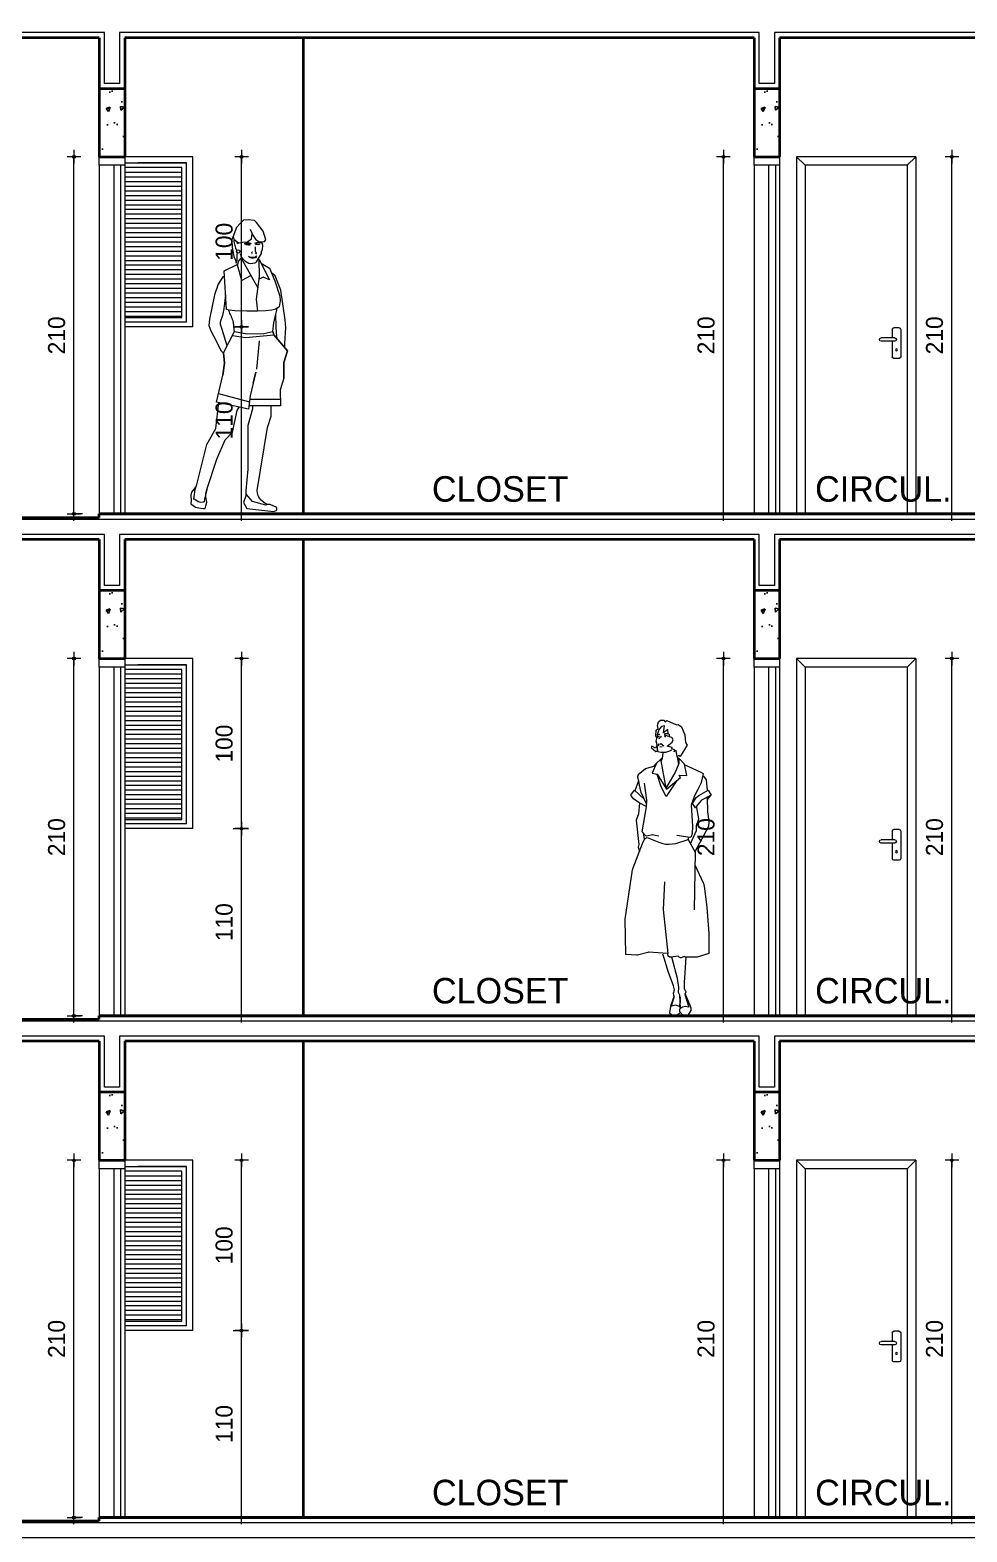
# Model space of a CAD drawing. Header units: millimetres. Extents: x 13204 to 24802, y 21209 to 40694.
# Drawn here: x 15500 to 16050, y 29175 to 30058 of the extents above; entities that cross this region are included whole.
import ezdxf

# ---------------------------------------------------------------- set-up
doc = ezdxf.new("R2010")
doc.units = ezdxf.units.MM
for name, color, linetype, lineweight in [('COTAS', 30, 'Continuous', 5), ('Esquadrias', 2, 'Continuous', 20), ('Hachura', 8, 'Continuous', 0), ('Layout', 6, 'Continuous', 15), ('Meia Parede', 11, 'Continuous', 40), ('Moveis', 6, 'Continuous', 13), ('PAREDE', 1, 'Continuous', 40), ('Paredes', 1, 'Continuous', 40), ('PISO', 5, 'Continuous', 5), ('TEXTO', 4, 'Continuous', 5), ('Veiculos e pessoas', 245, 'Continuous', 0)]:
    doc.layers.add(name, color=color, linetype=linetype, lineweight=lineweight)
doc.layers.add('HACHURAS', color=8, linetype='Continuous')
doc.styles.add('LANA', font='stylu.ttf')
doc.dimstyles.new('COTA 50', dxfattribs={"dimscale": 0, "dimtxt": 10, "dimasz": 0.5, "dimexe": 1.25, "dimexo": 5, "dimgap": 5, "dimtad": 1, "dimdec": 0, "dimtxsty": 'LANA', "dimblk": 'cota', "dimcen": 2.5, "dimse2": 1, "dimclrd": 256, "dimclre": 256, "dimclrt": 256, "dimaunit": 1, "dimadec": 0, "dimazin": 0, "dimtfac": 1, "dimtdec": 0, "dimtmove": 0, "dimatfit": 3, "dimldrblk": 'DOTSMALL', "dimfxl": 5, "dimfxlon": 1, "dimtzin": 9, "dimlwd": -1, "dimlwe": -1, "dimarcsym": 0})

# ---------------------------------------------------------------- blocks, each defined once
blk = doc.blocks.new('TRINCOE')
at = {"layer": 'PISO'}
for p, q in [((6, 111.83), (6, 95.77)), ((7, 112.83), (10, 112.83)), ((9.5, 106.83), (17.5, 106.83)), ((11, 111.83), (11, 106.83)), ((8.5, 105.83), (8.5, 105.83)), ((9.5, 104.83), (17.5, 104.83)), ((11, 104.83), (11, 95.77)), ((18.5, 105.83), (18.5, 105.83)), ((7, 94.77), (10, 94.77))]:
    blk.add_line(p, q, dxfattribs=at)
blk.add_circle((8.5, 99.77), 0.621, dxfattribs=at)
for centre, start, end in [((7, 111.83), 90, 180), ((9.5, 105.83), 90, 180), ((10, 111.83), 0, 90), ((17.5, 105.83), 0, 90), ((9.5, 105.83), 180, 270), ((17.5, 105.83), 270, 0), ((7, 95.77), 180, 270), ((10, 95.77), 270, 0)]:
    blk.add_arc(centre, 1, start, end, dxfattribs=at)
blk = doc.blocks.new('Pes022')
at = {"layer": 'Veiculos e pessoas', "color": 8}
for points in [[(112.7, 1648.5), (117.3, 1643), (124.8, 1655.5), (121.2, 1690.6), (109.5, 1701.6), (113.4, 1717.5), (108.8, 1740.5), (96.5, 1750), (76.4, 1750.6), (69.9, 1739.3), (59.1, 1748.2), (2.7, 1722.1), (-8.2, 1723.8), (-26.9, 1709.6), (-46.8, 1663.7), (-50.9, 1618.8), (-61.1, 1602.4), (-19.1, 1536.6), (-10.9, 1542.2), (-2.4, 1534.1), (4.2, 1571.3), (16.2, 1563.4), (11.5, 1575.7), (29.5, 1581.1), (27.7, 1589.1), (56.6, 1597), (28.3, 1620.3), (21.3, 1634.4), (30, 1648.5), (42.6, 1651.6), (42.6, 1663.6), (52.3, 1670.8), (53.2, 1694.6), (79.2, 1674.9), (72.3, 1715.5), (90.8, 1713.4), (104.1, 1697.2), (116.9, 1664.8), (115.6, 1651.9)], [(72.4, 1659.6), (71.5, 1652.7), (66.4, 1651.9), (64.7, 1658.7)], [(107.5, 1657), (106.6, 1651), (109.2, 1651.9), (111.8, 1657)], [(126.1, 1585.9), (147.5, 1595.9), (152.1, 1588.4), (123.8, 1564.5), (112.2, 1569), (116.8, 1605)]]:
    blk.add_lwpolyline(points, close=True, dxfattribs=at)
for points in [[(121.2, 1690.6), (109.5, 1701.6), (113.4, 1717.5)], [(49.3, 1652.7), (65.5, 1658.7), (72.4, 1658.7)], [(105, 1598.6), (108.7, 1601), (105.3, 1611.1), (98.4, 1609.1), (93.6, 1611.6), (76.5, 1598.4)], [(86.1, 1592.6), (99.8, 1590.8)], [(117.3, 1643), (124.8, 1655.5)], [(119.6, 1497.3), (145.2, 1437.2), (116.7, 1431.6), (61.4, 1343.7), (-20.4, 1412.1), (-14.3, 1425.6), (-58.6, 1423.7), (-44.3, 1490.9), (-11.9, 1526.2), (-3, 1527.5)], [(64.9, 1345.8), (10.3, 1440.6), (-14.3, 1496.9), (-13.9, 1524.1)], [(-11.2, 1489.8), (-2.9, 1533.7)], [(87.4, 1517.9), (93.7, 1510.9), (65.8, 1350.8)], [(93.7, 1505.9), (85.1, 1524.9), (80.8, 1558.5)], [(84.5, 1525.2), (92.1, 1522.5), (123.9, 1493.4), (138, 1477.6), (184.6, 1463.8), (227.1, 1428.5), (230.7, 1417.5), (224.2, 1383.5)], [(-155.8, 1420.7), (-171.4, 1398.6), (-178.4, 1336.1)], [(-78.5, 1061.4), (-85.3, 1065.9), (-91.3, 1085.8), (-93.8, 1125.4), (-86.4, 1252.2), (-104.8, 1306.4), (-124.6, 1343.9), (-144.3, 1383.7), (-156.4, 1435.1), (-142.3, 1441.1), (-45.1, 1486.9)], [(0.3, 1394.8), (62.8, 1301), (93, 1358.6), (116.7, 1429.3)], [(-118.7, 1232.8), (-108.4, 1234.4), (-90.8, 1260.2), (-113.5, 1295.3), (-129.2, 1307.7), (-183.2, 1338.6), (-200.8, 1309.4), (-145.1, 1278.6), (-112.5, 1243), (-117.7, 1238.8)], [(106.2, 1067.1), (127.7, 1071.9), (143.2, 1075.6), (176.8, 1067.9), (182.1, 1069.2), (203.6, 1092.6), (177.9, 1239.4), (176.1, 1278.5), (191.1, 1378.6)], [(177.2, 1254.4), (209.5, 1324.4), (226.6, 1393.1), (246.5, 1334.5)], [(177.5, 1239.2), (222, 1262.9), (256, 1286.7), (270, 1307.8), (249.9, 1337.5), (191.8, 1286)], [(-200.1, 1309.2), (-178.7, 1284.2)], [(-177.2, 1294.3), (-180.2, 1211.7), (-187.9, 1153.8), (-185.3, 1124.3), (-105.6, 976.5)], [(-81.3, 1025.8), (-114.7, 1100.9), (-116.2, 1131), (-129.9, 1169.6), (-116.2, 1247)], [(219.7, 1262.1), (225.5, 1199), (238.6, 1161.6), (223.8, 1018.4), (228.4, 1002.9), (220.3, 977)], [(198.2, 1086.8), (192.5, 1049.1), (174.7, 1060.2), (106, 1031.6), (83.4, 1024.5), (66.2, 1021.4), (46.2, 1020), (6.2, 1024), (-66.8, 1047.2), (-107.2, 973.7), (-102.3, 633.9)], [(0.5, 1073.2), (-77.6, 1060.9)], [(-66.8, 1047.2), (-70, 1062)], [(-64.1, 1052.2), (-64.8, 1052.6)], [(-51.6, 356.8), (-46.2, 264.4), (-42.9, 206.9), (-43.4, 171.2), (-52.3, 152.5), (-47.3, 136.4), (-69.3, 63), (-50, 65.6), (-32.7, 61.7), (-22.1, 54.3), (-17.7, 133.8), (-9, 148.9), (-10.7, 177.7), (-4.4, 231.2), (29, 356.7)], [(32.7, 67.8), (15.4, 122), (19.7, 143.8), (13.3, 163.8), (19.6, 187.8), (51.3, 272.4), (73, 344.7), (83.1, 374.7)], [(-19.4, 105.7), (-16.8, 66.8), (-16.2, 37), (-38.7, 12.1), (-55.7, 11.5), (-67.5, 17.3), (-83, 42), (-84.8, 55.8), (-78.8, 72.4), (-49, 142)], [(-19.2, 124.1), (-15.3, 67), (8.1, 74.7), (23.2, 70.3), (37.4, 66.5), (43.6, 29.5), (22.5, 12.2), (7.5, 10.7), (-21.7, 30.9)], [(16.7, 128.8), (37.2, 67.8)]]:
    blk.add_lwpolyline(points, dxfattribs=at)
for points in [[(32.1, 1573.1, 0.107552), (78.7, 1558.7), (93.6, 1559), (111.4, 1563.8), (114.1, 1573.9), (113.2, 1585.7), (116.8, 1605), (122.8, 1626.1), (118.1, 1642.2)], [(75, 1668.2, 0.186601), (53.5, 1670.7)], [(92.9, 1655.3, 0.138037), (108.4, 1639)], [(116.1, 1663.9, 0.44711), (99.8, 1663.9)], [(73.4, 800.1), (80.7, 636.6), (53.1, 378.1), (166.5, 384.8, -0.077304), (170.9, 384.4), (232.3, 368.8, 0.077747), (236.7, 368.4), (300.5, 372.3), (303.7, 580.2), (260.9, 870, 0.055446), (257.7, 882.1), (202.5, 1025.1), (191, 1050.1)], [(-106, 898.6), (-154.9, 793, 0.078426), (-159.8, 775.9), (-175.3, 648.1), (-187.8, 495.2), (-187.7, 378.1)], [(-187.7, 377.5), (-118.6, 355.9), (-50.6, 356.8), (-43.4, 360.4), (-29.9, 353.7, 0.313325), (-13.9, 356), (-7, 362.5), (34.7, 356, 0.153529), (43.2, 357.3), (51.4, 361.3), (53.1, 378.1)]]:
    blk.add_lwpolyline(points, format="xyb", dxfattribs=at)
blk = doc.blocks.new('Pes018')
at = {"layer": 'Veiculos e pessoas', "color": 8}
for points in [[(75.9, 1570.4), (86.3, 1569.1), (108.2, 1570.6), (116.9, 1580.3), (101, 1631.4), (62.8, 1682.8), (50.1, 1693.5), (12.9, 1698.3), (-13.6, 1695.9), (-30.2, 1680.4), (-56.6, 1651.7), (-56.9, 1649.8)], [(-55.9, 1652.5), (-82.5, 1581), (-81.3, 1536.4), (-71.5, 1482.8), (-61.8, 1460.5), (-56.9, 1442.7), (-52.1, 1460.5), (-52.1, 1496.2), (-49.5, 1503.7)], [(-75.5, 1599.7), (-71.8, 1585.5), (-42.8, 1563.9), (-40.1, 1563.2), (-19.5, 1567.6), (10.9, 1569.1), (11.9, 1570.7), (32.8, 1586.9), (36.5, 1618.1), (26.9, 1640.7)], [(36, 1614.1), (55.9, 1584), (77.8, 1569.1)], [(-52.7, 1567.9), (-49.4, 1556.4)], [(-9.5, 1560), (13.2, 1564.2), (30.6, 1558.4)], [(16.2, 1556.8), (16.2, 1548.5), (24.2, 1551.3), (23.5, 1556.5), (11, 1557.1), (-6.3, 1552.7)], [(16.2, 1548.5), (-0.2, 1551.7)], [(90, 1561.7), (67.2, 1565.5), (49.9, 1559.3)], [(53.3, 1539.2), (55.2, 1515.1), (59.3, 1503.2), (56.2, 1496.4)], [(71.5, 1558), (72.4, 1551.7)], [(99.3, 1550), (95.6, 1562.9), (97.5, 1569.9)], [(98.3, 1522.7), (99.6, 1550.2)], [(89.3, 1443.7), (138.9, 1413.2), (169.5, 1340.1), (198.3, 1249.3), (200.6, 1222.7), (195.1, 1187.1), (175.4, 1172.7), (152.1, 1166.2), (115.1, 1162.3), (70.6, 1161), (6, 1161), (-66.1, 1162.3), (-97.8, 1166.2), (-115.1, 1170.4), (-127.8, 1397.4), (-48.5, 1437)], [(26.2, 1369.6), (-25, 1341.9), (-49.3, 1431.2), (-41, 1456.9), (-27.2, 1472.8), (70.7, 1298.2)], [(-25.5, 1477.2), (-26.8, 1472.1)], [(70.8, 1161), (62.5, 1232.2), (79, 1364.7), (78, 1465.2), (74.3, 1467.3), (71.8, 1468.4)], [(78, 1465.2), (138.8, 1344.6), (100.8, 1360.6), (77.1, 1349.5)], [(-126.1, 1367.6), (-135.3, 1363.2), (-162.4, 1319.7), (-184.4, 1257.6), (-214.9, 1114.9), (-218.3, 1077.6), (-206.4, 1046.6), (-172.5, 982.5), (-147.3, 929.7), (-131, 913.9)], [(228, 946.9), (229.4, 972.4), (233.7, 1063.2), (230.3, 1110.7), (204.9, 1284.5), (171.1, 1369.4), (149.9, 1387)], [(-120, 1257.8), (-130.2, 1174.9), (-138.7, 1135.6), (-151.1, 1096), (-152.2, 1083.9), (-142.1, 1054.9), (-112.8, 958.7)], [(-67.5, 1040.7), (-68.8, 1053.6), (-69.9, 1064.3), (-70.9, 1073.1), (-71.7, 1080.4), (-72.5, 1086.4), (-73.2, 1091.4), (-74, 1095.7), (-74.9, 1099.7), (-75.9, 1103.6), (-77, 1107.5), (-78.2, 1111.3), (-79.6, 1115), (-81, 1118.8), (-82.5, 1122.5), (-84.1, 1126.2), (-85.8, 1129.9), (-87.6, 1133.6), (-89.5, 1137.7), (-91.6, 1142.3), (-94, 1148), (-96.6, 1155), (-99.7, 1163.5), (-100.9, 1166.9)], [(-79.7, 1017.6), (-2.4, 1005.7), (163.4, 1021.5), (157.4, 1041), (164.9, 1092.5), (173.3, 1135.2), (180.7, 1166.2), (184, 1179)], [(174.5, 1141.8), (176.2, 1071.4), (177.9, 1034.2), (181.8, 1000.2)], [(43.1, 737), (59, 802.2), (43.1, 737), (25, 664.2), (14.8, 585.3), (-172.2, 626), (-135.7, 784.8), (-125.5, 856.5), (-131.1, 915.5), (-67.6, 1041.7), (7.8, 1028.5), (105.3, 1029.7), (157.4, 1041), (163.4, 1021.5), (244, 928.4), (223.2, 859.3), (222.8, 767.3), (201, 699.1), (202.5, 604.6), (16.5, 604.6)], [(77.9, 987.3), (62.8, 820.1)], [(222.8, 767.3), (223.2, 859.3), (244, 928.4), (163.4, 1021.5)], [(-131.1, 915.5), (-125.5, 856.5), (-135.7, 784.8)], [(-299.4, 112.3), (-288.7, 142.2), (-230.8, 377.9), (-176.5, 470.6), (-160.3, 623.5)], [(-160.6, 676.5), (20.4, 628.7)], [(22.5, 644.7), (201.9, 644.7)], [(-230.4, 112.1), (-171.1, 291.7), (-122.2, 404.4), (-78.8, 450.7), (-51.7, 576.6), (-40.5, 597.4)], [(2.3, 82.1), (2.3, 107.5), (13.4, 232.1), (13.4, 490.5), (40.6, 589.9), (40.3, 604.6)]]:
    blk.add_lwpolyline(points, dxfattribs=at)
for points in [[(-66.2, 1580.2, 0.397598), (-71.6, 1571.2), (-62.3, 1532.5), (-53.1, 1518.6)], [(-33.6, 1499.5), (-28.6, 1481.5), (-7.2, 1457.1), (17.9, 1443.5), (27.8, 1441.3), (52, 1445, 0.221478), (61.2, 1451.1), (91, 1500), (92.3, 1512), (97.7, 1520)], [(39.3, 1508.4, 0.535184), (33.7, 1499.2)], [(144.2, 21.8, -0.367789), (65.2, 107.5), (127.4, 477.2), (149.1, 543.5), (149.1, 604.6)]]:
    blk.add_lwpolyline(points, format="xyb", dxfattribs=at)
for points in [[(82, 1555.9), (70.4, 1550.9), (56.4, 1553.7), (63.7, 1559.5)], [(-243.5, 56.1), (-245.6, 40.6), (-252, 38), (-264.7, 35.4), (-281.6, 40.6), (-300.7, 53.5), (-307, 56.1), (-297.5, 126.9), (-319.8, 97.5), (-324, 79.4), (-321.9, 45.8), (-324, 27.7), (-296.4, 9.6), (-277.4, 4.4), (-249.8, 1.8), (-239.2, 1.8), (-235, 17.3), (-230.8, 38), (-235, 69.1), (-235, 87.2), (-230.4, 112.1)], [(-14.6, 35.4), (4.4, 1.8), (163.3, -16.3), (182.4, -8.5), (182.4, 7), (142.1, 25.1), (120.9, 25.1), (116.7, 19.9), (38.3, 43.2), (2.3, 84.6), (1, 80.7)]]:
    blk.add_lwpolyline(points, close=True, dxfattribs=at)
blk.add_lwpolyline([(55.8, 1475.6, -0.315196), (14.1, 1482.6), (25.5, 1479.5), (39.5, 1478.8), (56.8, 1480.7), (62.3, 1486.5, -0.229883)], format="xyb", close=True, dxfattribs=at)
blk.add_circle((-45.1, 1512.3), 9.66, dxfattribs=at)
blk = doc.blocks.new('cota')
at = {"layer": 'COTAS'}
blk.add_hatch(color=256, dxfattribs=at).paths.add_polyline_path([(-1.6, 0, 1), (1.6, 0, 1)])
for points in [[(-1.6, 0), (-8, 0)], [(0, 1.6), (0, 8)], [(8, 0), (1.6, 0)], [(0, -8), (0, -1.6)]]:
    blk.add_lwpolyline(points, dxfattribs=at)
blk.add_circle((0, 0), 1.6, dxfattribs=at)
blk = doc.blocks.new('*D1010')
at = {"layer": 'COTAS', "transparency": 16777216}
for p, q in [((15525.37, 29184.06), (15525.37, 29393.06)), ((15530.37, 29183.56), (15524.12, 29183.56))]:
    blk.add_line(p, q, dxfattribs=at)
at = {"layer": 'Defpoints', "color": 0, "transparency": 16777216}
for p in [(15525.37, 29393.56), (15547.73, 29393.56), (15555.23, 29183.56)]:
    blk.add_point(p, dxfattribs=at)
at = {"layer": 'COTAS', "transparency": 16777216, "xscale": 0.5, "yscale": 0.5, "zscale": 0.5}
for p, rotation in [((15525.37, 29393.56), 90), ((15525.37, 29183.56), 270)]:
    blk.add_blockref('cota', p, dxfattribs=dict(at, rotation=rotation))
at = {"layer": 'COTAS', "transparency": 16777216, "insert": (15515.19, 29288.56), "char_height": 10, "attachment_point": 5, "rotation": 90, "style": 'LANA'}
blk.add_mtext('210', dxfattribs=at)
blk = doc.blocks.new('_DotSmall')
at = {"layer": 'PAREDE', "color": 0, "const_width": 0.5}
blk.add_lwpolyline([(-0.0625, 0, 1), (0.0625, 0, 1)], format="xyb", close=True, dxfattribs=at)
blk = doc.blocks.new('*D1011')
at = {"layer": 'COTAS', "transparency": 16777216}
for p, q in [((15623.88, 29184.06), (15623.88, 29293.06)), ((15628.88, 29183.56), (15622.63, 29183.56))]:
    blk.add_line(p, q, dxfattribs=at)
at = {"layer": 'Defpoints', "color": 0, "transparency": 16777216}
for p in [(15595.23, 29293.56), (15623.88, 29293.56), (15660.23, 29183.56)]:
    blk.add_point(p, dxfattribs=at)
at = {"layer": 'COTAS', "transparency": 16777216, "xscale": 0.5, "yscale": 0.5, "zscale": 0.5}
for p, rotation in [((15623.88, 29293.56), 90), ((15623.88, 29183.56), 270)]:
    blk.add_blockref('cota', p, dxfattribs=dict(at, rotation=rotation))
at = {"layer": 'COTAS', "transparency": 16777216, "insert": (15613.7, 29238.56), "char_height": 10, "attachment_point": 5, "rotation": 90, "style": 'LANA'}
blk.add_mtext('110', dxfattribs=at)
blk = doc.blocks.new('*D1012')
at = {"layer": 'COTAS', "transparency": 16777216}
for p, q in [((15623.88, 29294.06), (15623.88, 29393.06)), ((15618.88, 29293.56), (15625.13, 29293.56))]:
    blk.add_line(p, q, dxfattribs=at)
at = {"layer": 'Defpoints', "color": 0, "transparency": 16777216}
for p in [(15595.23, 29393.56), (15623.88, 29393.56), (15595.23, 29293.56)]:
    blk.add_point(p, dxfattribs=at)
at = {"layer": 'COTAS', "transparency": 16777216, "xscale": 0.5, "yscale": 0.5, "zscale": 0.5}
for p, rotation in [((15623.88, 29393.56), 90), ((15623.88, 29293.56), 270)]:
    blk.add_blockref('cota', p, dxfattribs=dict(at, rotation=rotation))
at = {"layer": 'COTAS', "transparency": 16777216, "insert": (15613.7, 29343.56), "char_height": 10, "attachment_point": 5, "rotation": 90, "style": 'LANA'}
blk.add_mtext('100', dxfattribs=at)
blk = doc.blocks.new('*D1013')
at = {"layer": 'COTAS', "transparency": 16777216}
for p, q in [((15907.19, 29184.06), (15907.19, 29393.06)), ((15912.19, 29183.56), (15905.94, 29183.56))]:
    blk.add_line(p, q, dxfattribs=at)
at = {"layer": 'Defpoints', "color": 0, "transparency": 16777216}
for p in [(15907.19, 29393.56), (15932.73, 29393.56), (15925.23, 29183.56)]:
    blk.add_point(p, dxfattribs=at)
at = {"layer": 'COTAS', "transparency": 16777216, "xscale": 0.5, "yscale": 0.5, "zscale": 0.5}
for p, rotation in [((15907.19, 29393.56), 90), ((15907.19, 29183.56), 270)]:
    blk.add_blockref('cota', p, dxfattribs=dict(at, rotation=rotation))
at = {"layer": 'COTAS', "transparency": 16777216, "insert": (15897.01, 29288.56), "char_height": 10, "attachment_point": 5, "rotation": 90, "style": 'LANA'}
blk.add_mtext('210', dxfattribs=at)
blk = doc.blocks.new('*D1014')
at = {"layer": 'COTAS', "transparency": 16777216}
for p, q in [((16041.52, 29184.06), (16041.52, 29393.06)), ((16036.52, 29183.56), (16042.77, 29183.56))]:
    blk.add_line(p, q, dxfattribs=at)
at = {"layer": 'Defpoints', "color": 0, "transparency": 16777216}
for p in [(16020.23, 29393.56), (16041.52, 29393.56), (16020.23, 29183.56)]:
    blk.add_point(p, dxfattribs=at)
at = {"layer": 'COTAS', "transparency": 16777216, "xscale": 0.5, "yscale": 0.5, "zscale": 0.5}
for p, rotation in [((16041.52, 29393.56), 90), ((16041.52, 29183.56), 270)]:
    blk.add_blockref('cota', p, dxfattribs=dict(at, rotation=rotation))
at = {"layer": 'COTAS', "transparency": 16777216, "insert": (16031.34, 29288.56), "char_height": 10, "attachment_point": 5, "rotation": 90, "style": 'LANA'}
blk.add_mtext('210', dxfattribs=at)
blk = doc.blocks.new('*D969')
at = {"layer": 'COTAS', "transparency": 16777216}
for p, q in [((15525.37, 29479.06), (15525.37, 29688.06)), ((15530.37, 29478.56), (15524.12, 29478.56))]:
    blk.add_line(p, q, dxfattribs=at)
at = {"layer": 'Defpoints', "color": 0, "transparency": 16777216}
for p in [(15525.37, 29688.56), (15547.73, 29688.56), (15555.23, 29478.56)]:
    blk.add_point(p, dxfattribs=at)
at = {"layer": 'COTAS', "transparency": 16777216, "xscale": 0.5, "yscale": 0.5, "zscale": 0.5}
for p, rotation in [((15525.37, 29688.56), 90), ((15525.37, 29478.56), 270)]:
    blk.add_blockref('cota', p, dxfattribs=dict(at, rotation=rotation))
at = {"layer": 'COTAS', "transparency": 16777216, "insert": (15515.19, 29583.56), "char_height": 10, "attachment_point": 5, "rotation": 90, "style": 'LANA'}
blk.add_mtext('210', dxfattribs=at)
blk = doc.blocks.new('*D970')
at = {"layer": 'COTAS', "transparency": 16777216}
for p, q in [((15623.88, 29479.06), (15623.88, 29588.06)), ((15628.88, 29478.56), (15622.63, 29478.56))]:
    blk.add_line(p, q, dxfattribs=at)
at = {"layer": 'Defpoints', "color": 0, "transparency": 16777216}
for p in [(15595.23, 29588.56), (15623.88, 29588.56), (15660.23, 29478.56)]:
    blk.add_point(p, dxfattribs=at)
at = {"layer": 'COTAS', "transparency": 16777216, "xscale": 0.5, "yscale": 0.5, "zscale": 0.5}
for p, rotation in [((15623.88, 29588.56), 90), ((15623.88, 29478.56), 270)]:
    blk.add_blockref('cota', p, dxfattribs=dict(at, rotation=rotation))
at = {"layer": 'COTAS', "transparency": 16777216, "insert": (15613.7, 29533.56), "char_height": 10, "attachment_point": 5, "rotation": 90, "style": 'LANA'}
blk.add_mtext('110', dxfattribs=at)
blk = doc.blocks.new('*D971')
at = {"layer": 'COTAS', "transparency": 16777216}
for p, q in [((15623.88, 29589.06), (15623.88, 29688.06)), ((15618.88, 29588.56), (15625.13, 29588.56))]:
    blk.add_line(p, q, dxfattribs=at)
at = {"layer": 'Defpoints', "color": 0, "transparency": 16777216}
for p in [(15595.23, 29688.56), (15623.88, 29688.56), (15595.23, 29588.56)]:
    blk.add_point(p, dxfattribs=at)
at = {"layer": 'COTAS', "transparency": 16777216, "xscale": 0.5, "yscale": 0.5, "zscale": 0.5}
for p, rotation in [((15623.88, 29688.56), 90), ((15623.88, 29588.56), 270)]:
    blk.add_blockref('cota', p, dxfattribs=dict(at, rotation=rotation))
at = {"layer": 'COTAS', "transparency": 16777216, "insert": (15613.7, 29638.56), "char_height": 10, "attachment_point": 5, "rotation": 90, "style": 'LANA'}
blk.add_mtext('100', dxfattribs=at)
blk = doc.blocks.new('*D972')
at = {"layer": 'COTAS', "transparency": 16777216}
for p, q in [((15907.19, 29479.06), (15907.19, 29688.06)), ((15912.19, 29478.56), (15905.94, 29478.56))]:
    blk.add_line(p, q, dxfattribs=at)
at = {"layer": 'Defpoints', "color": 0, "transparency": 16777216}
for p in [(15907.19, 29688.56), (15932.73, 29688.56), (15925.23, 29478.56)]:
    blk.add_point(p, dxfattribs=at)
at = {"layer": 'COTAS', "transparency": 16777216, "xscale": 0.5, "yscale": 0.5, "zscale": 0.5}
for p, rotation in [((15907.19, 29688.56), 90), ((15907.19, 29478.56), 270)]:
    blk.add_blockref('cota', p, dxfattribs=dict(at, rotation=rotation))
at = {"layer": 'COTAS', "transparency": 16777216, "insert": (15897.01, 29583.56), "char_height": 10, "attachment_point": 5, "rotation": 90, "style": 'LANA'}
blk.add_mtext('210', dxfattribs=at)
blk = doc.blocks.new('*D973')
at = {"layer": 'COTAS', "transparency": 16777216}
for p, q in [((16041.52, 29479.06), (16041.52, 29688.06)), ((16036.52, 29478.56), (16042.77, 29478.56))]:
    blk.add_line(p, q, dxfattribs=at)
at = {"layer": 'Defpoints', "color": 0, "transparency": 16777216}
for p in [(16020.23, 29688.56), (16041.52, 29688.56), (16020.23, 29478.56)]:
    blk.add_point(p, dxfattribs=at)
at = {"layer": 'COTAS', "transparency": 16777216, "xscale": 0.5, "yscale": 0.5, "zscale": 0.5}
for p, rotation in [((16041.52, 29688.56), 90), ((16041.52, 29478.56), 270)]:
    blk.add_blockref('cota', p, dxfattribs=dict(at, rotation=rotation))
at = {"layer": 'COTAS', "transparency": 16777216, "insert": (16031.34, 29583.56), "char_height": 10, "attachment_point": 5, "rotation": 90, "style": 'LANA'}
blk.add_mtext('210', dxfattribs=at)
blk = doc.blocks.new('*D976')
at = {"layer": 'COTAS', "transparency": 16777216}
for p, q in [((15525.37, 29774.06), (15525.37, 29983.06)), ((15530.37, 29773.56), (15524.12, 29773.56))]:
    blk.add_line(p, q, dxfattribs=at)
at = {"layer": 'Defpoints', "color": 0, "transparency": 16777216}
for p in [(15525.37, 29983.56), (15547.73, 29983.56), (15555.23, 29773.56)]:
    blk.add_point(p, dxfattribs=at)
at = {"layer": 'COTAS', "transparency": 16777216, "xscale": 0.5, "yscale": 0.5, "zscale": 0.5}
for p, rotation in [((15525.37, 29983.56), 90), ((15525.37, 29773.56), 270)]:
    blk.add_blockref('cota', p, dxfattribs=dict(at, rotation=rotation))
at = {"layer": 'COTAS', "transparency": 16777216, "insert": (15515.19, 29878.56), "char_height": 10, "attachment_point": 5, "rotation": 90, "style": 'LANA'}
blk.add_mtext('210', dxfattribs=at)
blk = doc.blocks.new('*D977')
at = {"layer": 'COTAS', "transparency": 16777216}
for p, q in [((15623.88, 29774.06), (15623.88, 29883.06)), ((15628.88, 29773.56), (15622.63, 29773.56))]:
    blk.add_line(p, q, dxfattribs=at)
at = {"layer": 'Defpoints', "color": 0, "transparency": 16777216}
for p in [(15595.23, 29883.56), (15623.88, 29883.56), (15660.23, 29773.56)]:
    blk.add_point(p, dxfattribs=at)
at = {"layer": 'COTAS', "transparency": 16777216, "xscale": 0.5, "yscale": 0.5, "zscale": 0.5}
for p, rotation in [((15623.88, 29883.56), 90), ((15623.88, 29773.56), 270)]:
    blk.add_blockref('cota', p, dxfattribs=dict(at, rotation=rotation))
at = {"layer": 'COTAS', "transparency": 16777216, "insert": (15613.7, 29828.56), "char_height": 10, "attachment_point": 5, "rotation": 90, "style": 'LANA'}
blk.add_mtext('110', dxfattribs=at)
blk = doc.blocks.new('*D978')
at = {"layer": 'COTAS', "transparency": 16777216}
for p, q in [((15623.88, 29884.06), (15623.88, 29983.06)), ((15618.88, 29883.56), (15625.13, 29883.56))]:
    blk.add_line(p, q, dxfattribs=at)
at = {"layer": 'Defpoints', "color": 0, "transparency": 16777216}
for p in [(15595.23, 29983.56), (15623.88, 29983.56), (15595.23, 29883.56)]:
    blk.add_point(p, dxfattribs=at)
at = {"layer": 'COTAS', "transparency": 16777216, "xscale": 0.5, "yscale": 0.5, "zscale": 0.5}
for p, rotation in [((15623.88, 29983.56), 90), ((15623.88, 29883.56), 270)]:
    blk.add_blockref('cota', p, dxfattribs=dict(at, rotation=rotation))
at = {"layer": 'COTAS', "transparency": 16777216, "insert": (15613.7, 29933.56), "char_height": 10, "attachment_point": 5, "rotation": 90, "style": 'LANA'}
blk.add_mtext('100', dxfattribs=at)
blk = doc.blocks.new('*D979')
at = {"layer": 'COTAS', "transparency": 16777216}
for p, q in [((15907.19, 29774.06), (15907.19, 29983.06)), ((15912.19, 29773.56), (15905.94, 29773.56))]:
    blk.add_line(p, q, dxfattribs=at)
at = {"layer": 'Defpoints', "color": 0, "transparency": 16777216}
for p in [(15907.19, 29983.56), (15932.73, 29983.56), (15925.23, 29773.56)]:
    blk.add_point(p, dxfattribs=at)
at = {"layer": 'COTAS', "transparency": 16777216, "xscale": 0.5, "yscale": 0.5, "zscale": 0.5}
for p, rotation in [((15907.19, 29983.56), 90), ((15907.19, 29773.56), 270)]:
    blk.add_blockref('cota', p, dxfattribs=dict(at, rotation=rotation))
at = {"layer": 'COTAS', "transparency": 16777216, "insert": (15897.01, 29878.56), "char_height": 10, "attachment_point": 5, "rotation": 90, "style": 'LANA'}
blk.add_mtext('210', dxfattribs=at)
blk = doc.blocks.new('*D980')
at = {"layer": 'COTAS', "transparency": 16777216}
for p, q in [((16041.52, 29774.06), (16041.52, 29983.06)), ((16036.52, 29773.56), (16042.77, 29773.56))]:
    blk.add_line(p, q, dxfattribs=at)
at = {"layer": 'Defpoints', "color": 0, "transparency": 16777216}
for p in [(16020.23, 29983.56), (16041.52, 29983.56), (16020.23, 29773.56)]:
    blk.add_point(p, dxfattribs=at)
at = {"layer": 'COTAS', "transparency": 16777216, "xscale": 0.5, "yscale": 0.5, "zscale": 0.5}
for p, rotation in [((16041.52, 29983.56), 90), ((16041.52, 29773.56), 270)]:
    blk.add_blockref('cota', p, dxfattribs=dict(at, rotation=rotation))
at = {"layer": 'COTAS', "transparency": 16777216, "insert": (16031.34, 29878.56), "char_height": 10, "attachment_point": 5, "rotation": 90, "style": 'LANA'}
blk.add_mtext('210', dxfattribs=at)

msp = doc.modelspace()

# ---------------------------------------------------------------- hatches: boundary and pattern name
at = {"layer": 'Hachura'}
h = msp.add_hatch(dxfattribs=at)
h.set_pattern_fill('_USER', color=256, scale=2.727273, style=0, pattern_type=0)
h.set_pattern_definition([(180, (15603.8672, 29805.382), (0, 2.727273), [])])
h.paths.add_polyline_path([(15555.23, 29889.02), (15555.23, 29977.2), (15588.87, 29977.2), (15588.87, 29889.02)])
h = msp.add_hatch(dxfattribs=at)
h.set_pattern_fill('_USER', color=256, scale=2.727273, style=0, pattern_type=0)
h.set_pattern_definition([(180, (15603.8672, 29510.382), (0, 2.727273), [])])
h.paths.add_polyline_path([(15555.23, 29594.02), (15555.23, 29682.2), (15588.87, 29682.2), (15588.87, 29594.02)])
h = msp.add_hatch(dxfattribs=at)
h.set_pattern_fill('_USER', color=256, scale=2.727273, style=0, pattern_type=0)
h.set_pattern_definition([(180, (15603.8672, 29215.382), (0, 2.727273), [])])
h.paths.add_polyline_path([(15555.23, 29299.02), (15555.23, 29387.2), (15588.87, 29387.2), (15588.87, 29299.02)])
at = {"layer": 'HACHURAS'}
h = msp.add_hatch(dxfattribs=at)
h.set_pattern_fill('AR-CONC', color=256, scale=0.15, angle=90, style=0)
h.set_pattern_definition([(40, (15555.23, 29983.564), (-2.391, 27.328), [2.857, -31.433]), (95, (15555.23, 29983.564), (28.658, -5.286), [2.286, -25.146]), (349.55, (15555.032, 29985.84), (26.268, 22.041), [2.429, -26.713]), (43.82, (15562.85, 29983.564), (-6.306, 40.662), [4.286, -47.149]), (353.36, (15562.325, 29986.952), (37.114, 35.61), [3.643, -40.07]), (98.82, (15562.85, 29983.564), (37.114, 35.61), [3.429, -37.719]), (69, (15560.946, 29987.374), (-15.34, 22.742), [2.857, -31.433]), (124, (15560.946, 29987.374), (27.628, 9.27), [2.286, -25.146]), (18.55, (15559.668, 29989.27), (12.288, 32.012), [2.428, -26.713]), (52.5, (15555.231, 29983.564), (12.6833, 0.4633), [0, -24.8412, 0, -25.527, 0, -25.2413]), (82.5, (15555.231, 29983.564), (15.027, 10.023), [0, -14.5542, 0, -24.2697, 0, -9.6202]), (122.5, (15555.231, 29975.067), (-0.8593, 20.3386), [0, -9.525, 0, -29.718, 0, -39.4335]), (132.5, (15555.23, 29971.257), (3.814, 22.2194), [0, -12.3825, 0, -19.7358, 0, -28.0035])])
h.paths.add_polyline_path([(15555.23, 30023.56), (15540.23, 30023.56), (15540.23, 29983.56), (15555.23, 29983.56)])
h = msp.add_hatch(dxfattribs=at)
h.set_pattern_fill('AR-CONC', color=256, scale=0.15, angle=90, style=0)
h.set_pattern_definition([(40, (15940.23, 29983.564), (-2.391, 27.328), [2.857, -31.433]), (95, (15940.23, 29983.564), (28.658, -5.286), [2.286, -25.146]), (349.55, (15940.032, 29985.84), (26.268, 22.041), [2.429, -26.713]), (43.82, (15947.85, 29983.564), (-6.306, 40.662), [4.286, -47.149]), (353.36, (15947.325, 29986.952), (37.114, 35.61), [3.643, -40.07]), (98.82, (15947.85, 29983.564), (37.114, 35.61), [3.429, -37.719]), (69, (15945.946, 29987.374), (-15.34, 22.742), [2.857, -31.433]), (124, (15945.946, 29987.374), (27.628, 9.27), [2.286, -25.146]), (18.55, (15944.668, 29989.27), (12.288, 32.012), [2.428, -26.713]), (52.5, (15940.231, 29983.564), (12.6833, 0.4633), [0, -24.8412, 0, -25.527, 0, -25.2413]), (82.5, (15940.231, 29983.564), (15.027, 10.023), [0, -14.5542, 0, -24.2697, 0, -9.6202]), (122.5, (15940.231, 29975.067), (-0.8593, 20.3386), [0, -9.525, 0, -29.718, 0, -39.4335]), (132.5, (15940.23, 29971.257), (3.814, 22.2194), [0, -12.3825, 0, -19.7358, 0, -28.0035])])
h.paths.add_polyline_path([(15925.23, 29983.56), (15940.23, 29983.56), (15940.23, 30023.56), (15925.23, 30023.56)])
h = msp.add_hatch(dxfattribs=at)
h.set_pattern_fill('AR-CONC', color=256, scale=0.15, angle=90, style=0)
h.set_pattern_definition([(40, (15555.23, 29688.564), (-2.391, 27.328), [2.857, -31.433]), (95, (15555.23, 29688.564), (28.658, -5.286), [2.286, -25.146]), (349.55, (15555.032, 29690.84), (26.268, 22.041), [2.429, -26.713]), (43.82, (15562.85, 29688.564), (-6.306, 40.662), [4.286, -47.149]), (353.36, (15562.325, 29691.952), (37.114, 35.61), [3.643, -40.07]), (98.82, (15562.85, 29688.564), (37.114, 35.61), [3.429, -37.719]), (69, (15560.946, 29692.374), (-15.34, 22.742), [2.857, -31.433]), (124, (15560.946, 29692.374), (27.628, 9.27), [2.286, -25.146]), (18.55, (15559.668, 29694.27), (12.288, 32.012), [2.428, -26.713]), (52.5, (15555.231, 29688.564), (12.6833, 0.4633), [0, -24.8412, 0, -25.527, 0, -25.2413]), (82.5, (15555.231, 29688.564), (15.027, 10.023), [0, -14.5542, 0, -24.2697, 0, -9.6202]), (122.5, (15555.231, 29680.067), (-0.8593, 20.3386), [0, -9.525, 0, -29.718, 0, -39.4335]), (132.5, (15555.23, 29676.257), (3.814, 22.2194), [0, -12.3825, 0, -19.7358, 0, -28.0035])])
h.paths.add_polyline_path([(15555.23, 29728.56), (15540.23, 29728.56), (15540.23, 29688.56), (15555.23, 29688.56)])
h = msp.add_hatch(dxfattribs=at)
h.set_pattern_fill('AR-CONC', color=256, scale=0.15, angle=90, style=0)
h.set_pattern_definition([(40, (15940.23, 29688.564), (-2.391, 27.328), [2.857, -31.433]), (95, (15940.23, 29688.564), (28.658, -5.286), [2.286, -25.146]), (349.55, (15940.032, 29690.84), (26.268, 22.041), [2.429, -26.713]), (43.82, (15947.85, 29688.564), (-6.306, 40.662), [4.286, -47.149]), (353.36, (15947.325, 29691.952), (37.114, 35.61), [3.643, -40.07]), (98.82, (15947.85, 29688.564), (37.114, 35.61), [3.429, -37.719]), (69, (15945.946, 29692.374), (-15.34, 22.742), [2.857, -31.433]), (124, (15945.946, 29692.374), (27.628, 9.27), [2.286, -25.146]), (18.55, (15944.668, 29694.27), (12.288, 32.012), [2.428, -26.713]), (52.5, (15940.231, 29688.564), (12.6833, 0.4633), [0, -24.8412, 0, -25.527, 0, -25.2413]), (82.5, (15940.231, 29688.564), (15.027, 10.023), [0, -14.5542, 0, -24.2697, 0, -9.6202]), (122.5, (15940.231, 29680.067), (-0.8593, 20.3386), [0, -9.525, 0, -29.718, 0, -39.4335]), (132.5, (15940.23, 29676.257), (3.814, 22.2194), [0, -12.3825, 0, -19.7358, 0, -28.0035])])
h.paths.add_polyline_path([(15925.23, 29688.56), (15940.23, 29688.56), (15940.23, 29728.56), (15925.23, 29728.56)])
h = msp.add_hatch(dxfattribs=at)
h.set_pattern_fill('AR-CONC', color=256, scale=0.15, angle=90, style=0)
h.set_pattern_definition([(40, (15555.23, 29393.564), (-2.391, 27.328), [2.857, -31.433]), (95, (15555.23, 29393.564), (28.658, -5.286), [2.286, -25.146]), (349.55, (15555.032, 29395.84), (26.268, 22.041), [2.429, -26.713]), (43.82, (15562.85, 29393.564), (-6.306, 40.662), [4.286, -47.149]), (353.36, (15562.325, 29396.952), (37.114, 35.61), [3.643, -40.07]), (98.82, (15562.85, 29393.564), (37.114, 35.61), [3.429, -37.719]), (69, (15560.946, 29397.374), (-15.34, 22.742), [2.857, -31.433]), (124, (15560.946, 29397.374), (27.628, 9.27), [2.286, -25.146]), (18.55, (15559.668, 29399.27), (12.288, 32.012), [2.428, -26.713]), (52.5, (15555.231, 29393.564), (12.6833, 0.4633), [0, -24.8412, 0, -25.527, 0, -25.2413]), (82.5, (15555.231, 29393.564), (15.027, 10.023), [0, -14.5542, 0, -24.2697, 0, -9.6202]), (122.5, (15555.231, 29385.067), (-0.8593, 20.3386), [0, -9.525, 0, -29.718, 0, -39.4335]), (132.5, (15555.23, 29381.257), (3.814, 22.2194), [0, -12.3825, 0, -19.7358, 0, -28.0035])])
h.paths.add_polyline_path([(15555.23, 29433.56), (15540.23, 29433.56), (15540.23, 29393.56), (15555.23, 29393.56)])
h = msp.add_hatch(dxfattribs=at)
h.set_pattern_fill('AR-CONC', color=256, scale=0.15, angle=90, style=0)
h.set_pattern_definition([(40, (15940.23, 29393.564), (-2.391, 27.328), [2.857, -31.433]), (95, (15940.23, 29393.564), (28.658, -5.286), [2.286, -25.146]), (349.55, (15940.032, 29395.84), (26.268, 22.041), [2.429, -26.713]), (43.82, (15947.85, 29393.564), (-6.306, 40.662), [4.286, -47.149]), (353.36, (15947.325, 29396.952), (37.114, 35.61), [3.643, -40.07]), (98.82, (15947.85, 29393.564), (37.114, 35.61), [3.429, -37.719]), (69, (15945.946, 29397.374), (-15.34, 22.742), [2.857, -31.433]), (124, (15945.946, 29397.374), (27.628, 9.27), [2.286, -25.146]), (18.55, (15944.668, 29399.27), (12.288, 32.012), [2.428, -26.713]), (52.5, (15940.231, 29393.564), (12.6833, 0.4633), [0, -24.8412, 0, -25.527, 0, -25.2413]), (82.5, (15940.231, 29393.564), (15.027, 10.023), [0, -14.5542, 0, -24.2697, 0, -9.6202]), (122.5, (15940.231, 29385.067), (-0.8593, 20.3386), [0, -9.525, 0, -29.718, 0, -39.4335]), (132.5, (15940.23, 29381.257), (3.814, 22.2194), [0, -12.3825, 0, -19.7358, 0, -28.0035])])
h.paths.add_polyline_path([(15925.23, 29393.56), (15940.23, 29393.56), (15940.23, 29433.56), (15925.23, 29433.56)])

# ---------------------------------------------------------------- linework, layer by layer
at = {"layer": 'Esquadrias'}
for p, q in [((15548.73, 29978.56), (15548.73, 29773.56)), ((15552.73, 29978.56), (15552.73, 29773.56)), ((15933.73, 29978.56), (15933.73, 29773.56)), ((15937.73, 29978.56), (15937.73, 29773.56)), ((15548.73, 29683.56), (15548.73, 29478.56)), ((15552.73, 29683.56), (15552.73, 29478.56)), ((15933.73, 29683.56), (15933.73, 29478.56)), ((15937.73, 29683.56), (15937.73, 29478.56)), ((15548.73, 29388.56), (15548.73, 29183.56)), ((15552.73, 29388.56), (15552.73, 29183.56)), ((15933.73, 29388.56), (15933.73, 29183.56)), ((15937.73, 29388.56), (15937.73, 29183.56))]:
    msp.add_line(p, q, dxfattribs=at)
for points in [[(15555.23, 29983.56), (15555.23, 29978.56), (15540.23, 29978.56), (15540.23, 29983.56)], [(15940.23, 29983.56), (15940.23, 29978.56), (15925.23, 29978.56), (15925.23, 29983.56)], [(15555.23, 29688.56), (15555.23, 29683.56), (15540.23, 29683.56), (15540.23, 29688.56)], [(15940.23, 29688.56), (15940.23, 29683.56), (15925.23, 29683.56), (15925.23, 29688.56)], [(15555.23, 29393.56), (15555.23, 29388.56), (15540.23, 29388.56), (15540.23, 29393.56)], [(15940.23, 29393.56), (15940.23, 29388.56), (15925.23, 29388.56), (15925.23, 29393.56)]]:
    msp.add_lwpolyline(points, dxfattribs=at)
at = {"layer": 'Hachura'}
for p, q in [((15555.23, 29979.93), (15591.59, 29979.93)), ((15591.59, 29979.93), (15562.96, 29979.93)), ((15591.59, 29886.29), (15591.59, 29979.93)), ((15591.59, 29886.29), (15555.23, 29886.29)), ((15591.59, 29886.29), (15555.23, 29886.29)), ((15555.23, 29684.93), (15591.59, 29684.93)), ((15591.59, 29684.93), (15562.96, 29684.93)), ((15591.59, 29591.29), (15591.59, 29684.93)), ((15591.59, 29591.29), (15555.23, 29591.29)), ((15591.59, 29591.29), (15555.23, 29591.29)), ((15555.23, 29389.93), (15591.59, 29389.93)), ((15591.59, 29389.93), (15562.96, 29389.93)), ((15591.59, 29296.29), (15591.59, 29389.93)), ((15591.59, 29296.29), (15555.23, 29296.29)), ((15591.59, 29296.29), (15555.23, 29296.29))]:
    msp.add_line(p, q, dxfattribs=at)
for points in [[(15588.87, 29889.02), (15588.87, 29977.2), (15555.23, 29977.2)], [(15555.23, 29889.02), (15588.87, 29889.02)], [(15588.87, 29594.02), (15588.87, 29682.2), (15555.23, 29682.2)], [(15555.23, 29594.02), (15588.87, 29594.02)], [(15588.87, 29299.02), (15588.87, 29387.2), (15555.23, 29387.2)], [(15555.23, 29299.02), (15588.87, 29299.02)]]:
    msp.add_lwpolyline(points, dxfattribs=at)
at = {"layer": 'Meia Parede'}
for p, q in [((15660.23, 29773.56), (15660.23, 30053.56)), ((15660.23, 29478.56), (15660.23, 29758.56)), ((15660.23, 29183.56), (15660.23, 29463.56))]:
    msp.add_line(p, q, dxfattribs=at)
at = {"layer": 'Moveis'}
for p, q in [((15540.23, 29978.56), (15540.23, 29773.56)), ((15555.23, 29978.56), (15555.23, 29773.56)), ((15925.23, 29978.56), (15925.23, 29773.56)), ((15940.23, 29978.56), (15940.23, 29773.56)), ((15950.23, 29983.56), (15950.23, 29773.56)), ((16020.23, 29983.56), (15950.23, 29983.56)), ((16020.23, 29983.56), (16020.23, 29773.56)), ((15950.23, 29688.56), (15950.23, 29478.56)), ((16020.23, 29688.56), (15950.23, 29688.56)), ((16020.23, 29688.56), (16020.23, 29478.56)), ((15540.23, 29683.56), (15540.23, 29478.56)), ((15555.23, 29683.56), (15555.23, 29478.56)), ((15925.23, 29683.56), (15925.23, 29478.56)), ((15940.23, 29683.56), (15940.23, 29478.56)), ((15540.23, 29388.56), (15540.23, 29183.56)), ((15555.23, 29388.56), (15555.23, 29183.56)), ((15925.23, 29388.56), (15925.23, 29183.56)), ((15940.23, 29388.56), (15940.23, 29183.56)), ((15950.23, 29393.56), (15950.23, 29183.56)), ((16020.23, 29393.56), (15950.23, 29393.56)), ((16020.23, 29393.56), (16020.23, 29183.56))]:
    msp.add_line(p, q, dxfattribs=at)
at = {"layer": 'Paredes'}
for p, q in [((15540.23, 30053.56), (15227.78, 30053.56)), ((15540.23, 30053.56), (15540.23, 29983.56)), ((15555.23, 30053.56), (15555.23, 29983.56)), ((15925.23, 30053.56), (15555.23, 30053.56)), ((15925.23, 30053.56), (15925.23, 29983.56)), ((15940.23, 30053.56), (15940.23, 29983.56)), ((16060.23, 30053.56), (15940.23, 30053.56)), ((15555.23, 30023.56), (15540.23, 30023.56)), ((15940.23, 30023.56), (15925.23, 30023.56)), ((15540.23, 29983.56), (15555.23, 29983.56)), ((15925.23, 29983.56), (15940.23, 29983.56)), ((15212.78, 29771.56), (15540.23, 29771.56)), ((16075.23, 29773.56), (15540.23, 29773.56)), ((15540.23, 29773.56), (16075.23, 29773.56)), ((15540.23, 29771.56), (15540.23, 29773.56)), ((15540.23, 29758.56), (15227.78, 29758.56)), ((15540.23, 29758.56), (15540.23, 29688.56)), ((15555.23, 29758.56), (15555.23, 29688.56)), ((15925.23, 29758.56), (15555.23, 29758.56)), ((15925.23, 29758.56), (15925.23, 29688.56)), ((15940.23, 29758.56), (15940.23, 29688.56)), ((16060.23, 29758.56), (15940.23, 29758.56)), ((15555.23, 29728.56), (15540.23, 29728.56)), ((15940.23, 29728.56), (15925.23, 29728.56)), ((15540.23, 29688.56), (15555.23, 29688.56)), ((15925.23, 29688.56), (15940.23, 29688.56)), ((15212.78, 29476.56), (15540.23, 29476.56)), ((16075.23, 29478.56), (15540.23, 29478.56)), ((15540.23, 29478.56), (16075.23, 29478.56)), ((15540.23, 29476.56), (15540.23, 29478.56)), ((15540.23, 29463.56), (15227.78, 29463.56)), ((15540.23, 29463.56), (15540.23, 29393.56)), ((15555.23, 29463.56), (15555.23, 29393.56)), ((15925.23, 29463.56), (15555.23, 29463.56)), ((15925.23, 29463.56), (15925.23, 29393.56)), ((15940.23, 29463.56), (15940.23, 29393.56)), ((16060.23, 29463.56), (15940.23, 29463.56)), ((15555.23, 29433.56), (15540.23, 29433.56)), ((15940.23, 29433.56), (15925.23, 29433.56)), ((15540.23, 29393.56), (15555.23, 29393.56)), ((15925.23, 29393.56), (15940.23, 29393.56)), ((16075.23, 29183.56), (15540.23, 29183.56)), ((15540.23, 29183.56), (16075.23, 29183.56)), ((15540.23, 29181.56), (15540.23, 29183.56)), ((15227.78, 29181.56), (15540.23, 29181.56))]:
    msp.add_line(p, q, dxfattribs=at)
at = {"layer": 'PISO'}
for p, q in [((15595.23, 29983.56), (15555.23, 29983.56)), ((15595.23, 29883.56), (15595.23, 29983.56)), ((15955.23, 29978.56), (15950.23, 29983.56)), ((15955.23, 29978.56), (15955.23, 29773.56)), ((16015.23, 29978.56), (15955.23, 29978.56)), ((16015.23, 29978.56), (16020.23, 29983.56)), ((16015.23, 29978.56), (16015.23, 29773.56)), ((15562.96, 29886.29), (15555.23, 29886.29)), ((15595.23, 29883.56), (15555.23, 29883.56)), ((15595.23, 29688.56), (15555.23, 29688.56)), ((15595.23, 29588.56), (15595.23, 29688.56)), ((15955.23, 29683.56), (15950.23, 29688.56)), ((16015.23, 29683.56), (16020.23, 29688.56)), ((15955.23, 29683.56), (15955.23, 29478.56)), ((16015.23, 29683.56), (15955.23, 29683.56)), ((16015.23, 29683.56), (16015.23, 29478.56)), ((15562.96, 29591.29), (15555.23, 29591.29)), ((15595.23, 29588.56), (15555.23, 29588.56)), ((15595.23, 29393.56), (15555.23, 29393.56)), ((15595.23, 29293.56), (15595.23, 29393.56)), ((15955.23, 29388.56), (15950.23, 29393.56)), ((15955.23, 29388.56), (15955.23, 29183.56)), ((16015.23, 29388.56), (15955.23, 29388.56)), ((16015.23, 29388.56), (16020.23, 29393.56)), ((16015.23, 29388.56), (16015.23, 29183.56)), ((15562.96, 29296.29), (15555.23, 29296.29)), ((15595.23, 29293.56), (15555.23, 29293.56))]:
    msp.add_line(p, q, dxfattribs=at)
for points in [[(16512.23, 30065.56), (16512.23, 30026.56), (16503.23, 30026.56), (16503.23, 30056.56), (16072.23, 30056.56), (16072.23, 30026.56), (16063.23, 30026.56), (16063.23, 30056.56), (15937.23, 30056.56), (15937.23, 30026.56), (15928.23, 30026.56), (15928.23, 30056.56), (15552.23, 30056.56), (15552.23, 30026.56), (15543.23, 30026.56), (15543.23, 30056.56), (15224.78, 30056.56), (15224.78, 30026.56), (15215.78, 30026.56), (15215.78, 30065.56)], [(16512.23, 29770.56), (16512.23, 29731.56), (16503.23, 29731.56), (16503.23, 29761.56), (16072.23, 29761.56), (16072.23, 29731.56), (16063.23, 29731.56), (16063.23, 29761.56), (15937.23, 29761.56), (15937.23, 29731.56), (15928.23, 29731.56), (15928.23, 29761.56), (15552.23, 29761.56), (15552.23, 29731.56), (15543.23, 29731.56), (15543.23, 29761.56), (15224.78, 29761.56), (15224.78, 29731.56), (15215.78, 29731.56), (15215.78, 29770.56)], [(16512.23, 29475.56), (16512.23, 29436.56), (16503.23, 29436.56), (16503.23, 29466.56), (16072.23, 29466.56), (16072.23, 29436.56), (16063.23, 29436.56), (16063.23, 29466.56), (15937.23, 29466.56), (15937.23, 29436.56), (15928.23, 29436.56), (15928.23, 29466.56), (15552.23, 29466.56), (15552.23, 29436.56), (15543.23, 29436.56), (15543.23, 29466.56), (15224.78, 29466.56), (15224.78, 29436.56), (15215.78, 29436.56), (15215.78, 29475.56)], [(13779.56, 29171.56), (13779.56, 29141.56), (13769.62, 29141.56), (13769.62, 29180.56), (16689.78, 29180.56), (16689.78, 29141.56), (16670.78, 29141.56), (16670.78, 29171.56)]]:
    msp.add_lwpolyline(points, close=True, dxfattribs=at)
for points in [[(15562.96, 29886.29), (15555.23, 29886.29)], [(15562.96, 29591.29), (15555.23, 29591.29)], [(15562.96, 29296.29), (15555.23, 29296.29)]]:
    msp.add_lwpolyline(points, dxfattribs=at)

# ---------------------------------------------------------------- block references
at = {"layer": 'Layout', "color": 1, "xscale": -0.1, "yscale": 0.1, "zscale": 0.1}
msp.add_blockref('Pes022', (15879.84, 29477.36), dxfattribs=at)
at = {"layer": 'PISO', "extrusion": (0, 0, -1), "zscale": -1}
for p in [(-16017.44, 29770.24), (-16017.44, 29475.24), (-16017.44, 29180.24)]:
    msp.add_blockref('TRINCOE', p, dxfattribs=at)
at = {"layer": 'Veiculos e pessoas', "color": 1, "xscale": 0.1, "yscale": 0.1, "zscale": 0.1}
msp.add_blockref('Pes018', (15626.47, 29776.66), dxfattribs=at)

# ---------------------------------------------------------------- texts
at = {"layer": 'TEXTO', "char_height": 15, "width": 175.9752, "attachment_point": 5, "style": 'LANA'}
for s, insert in [('CLOSET', (15775.96, 29788.16)), ('CIRCUL.', (16001.23, 29788.16)), ('CLOSET', (15775.96, 29493.16)), ('CIRCUL.', (16001.23, 29493.16)), ('CLOSET', (15775.96, 29198.16)), ('CIRCUL.', (16001.23, 29198.16))]:
    msp.add_mtext(s, dxfattribs=dict(at, insert=insert))

# ---------------------------------------------------------------- dimensions: what is measured, and where the dimension line sits
at = {"layer": 'COTAS'}
for base, p1, p2, override, picture, middle in [((15525.37, 29983.56), (15555.23, 29773.56), (15547.73, 29983.56), {"dimscale": 1, "dimarcsym": 2}, '*D976', (15515.19, 29878.56)), ((15623.88, 29983.56), (15595.23, 29883.56), (15595.23, 29983.56), {"dimscale": 1, "dimtmove": 1, "dimarcsym": 2}, '*D978', (15613.7, 29933.56)), ((15907.19, 29983.56), (15925.23, 29773.56), (15932.73, 29983.56), {"dimscale": 1, "dimarcsym": 2}, '*D979', (15897.01, 29878.56)), ((16041.52, 29983.56), (16020.23, 29773.56), (16020.23, 29983.56), {"dimscale": 1, "dimarcsym": 2}, '*D980', (16031.34, 29878.56)), ((15623.88, 29883.56), (15660.23, 29773.56), (15595.23, 29883.56), {"dimscale": 1, "dimarcsym": 2}, '*D977', (15613.7, 29828.56)), ((15525.37, 29688.56), (15555.23, 29478.56), (15547.73, 29688.56), {"dimscale": 1, "dimarcsym": 2}, '*D969', (15515.19, 29583.56)), ((15623.88, 29688.56), (15595.23, 29588.56), (15595.23, 29688.56), {"dimscale": 1, "dimtmove": 1, "dimarcsym": 2}, '*D971', (15613.7, 29638.56)), ((15907.19, 29688.56), (15925.23, 29478.56), (15932.73, 29688.56), {"dimscale": 1, "dimarcsym": 2}, '*D972', (15897.01, 29583.56)), ((16041.52, 29688.56), (16020.23, 29478.56), (16020.23, 29688.56), {"dimscale": 1, "dimarcsym": 2}, '*D973', (16031.34, 29583.56)), ((15623.88, 29588.56), (15660.23, 29478.56), (15595.23, 29588.56), {"dimscale": 1, "dimarcsym": 2}, '*D970', (15613.7, 29533.56)), ((15525.37, 29393.56), (15555.23, 29183.56), (15547.73, 29393.56), {"dimscale": 1, "dimarcsym": 2}, '*D1010', (15515.19, 29288.56)), ((15623.88, 29393.56), (15595.23, 29293.56), (15595.23, 29393.56), {"dimscale": 1, "dimtmove": 1, "dimarcsym": 2}, '*D1012', (15613.7, 29343.56)), ((15907.19, 29393.56), (15925.23, 29183.56), (15932.73, 29393.56), {"dimscale": 1, "dimarcsym": 2}, '*D1013', (15897.01, 29288.56)), ((16041.52, 29393.56), (16020.23, 29183.56), (16020.23, 29393.56), {"dimscale": 1, "dimarcsym": 2}, '*D1014', (16031.34, 29288.56)), ((15623.88, 29293.56), (15660.23, 29183.56), (15595.23, 29293.56), {"dimscale": 1, "dimarcsym": 2}, '*D1011', (15613.7, 29238.56))]:
    dim = msp.add_linear_dim(base=base, p1=p1, p2=p2, angle=90, dimstyle='COTA 50', override=override, dxfattribs=at)
    dim.commit()
    dim.dimension.update_dxf_attribs({"geometry": picture, "text_midpoint": middle})

doc.saveas('drawing.dxf')
